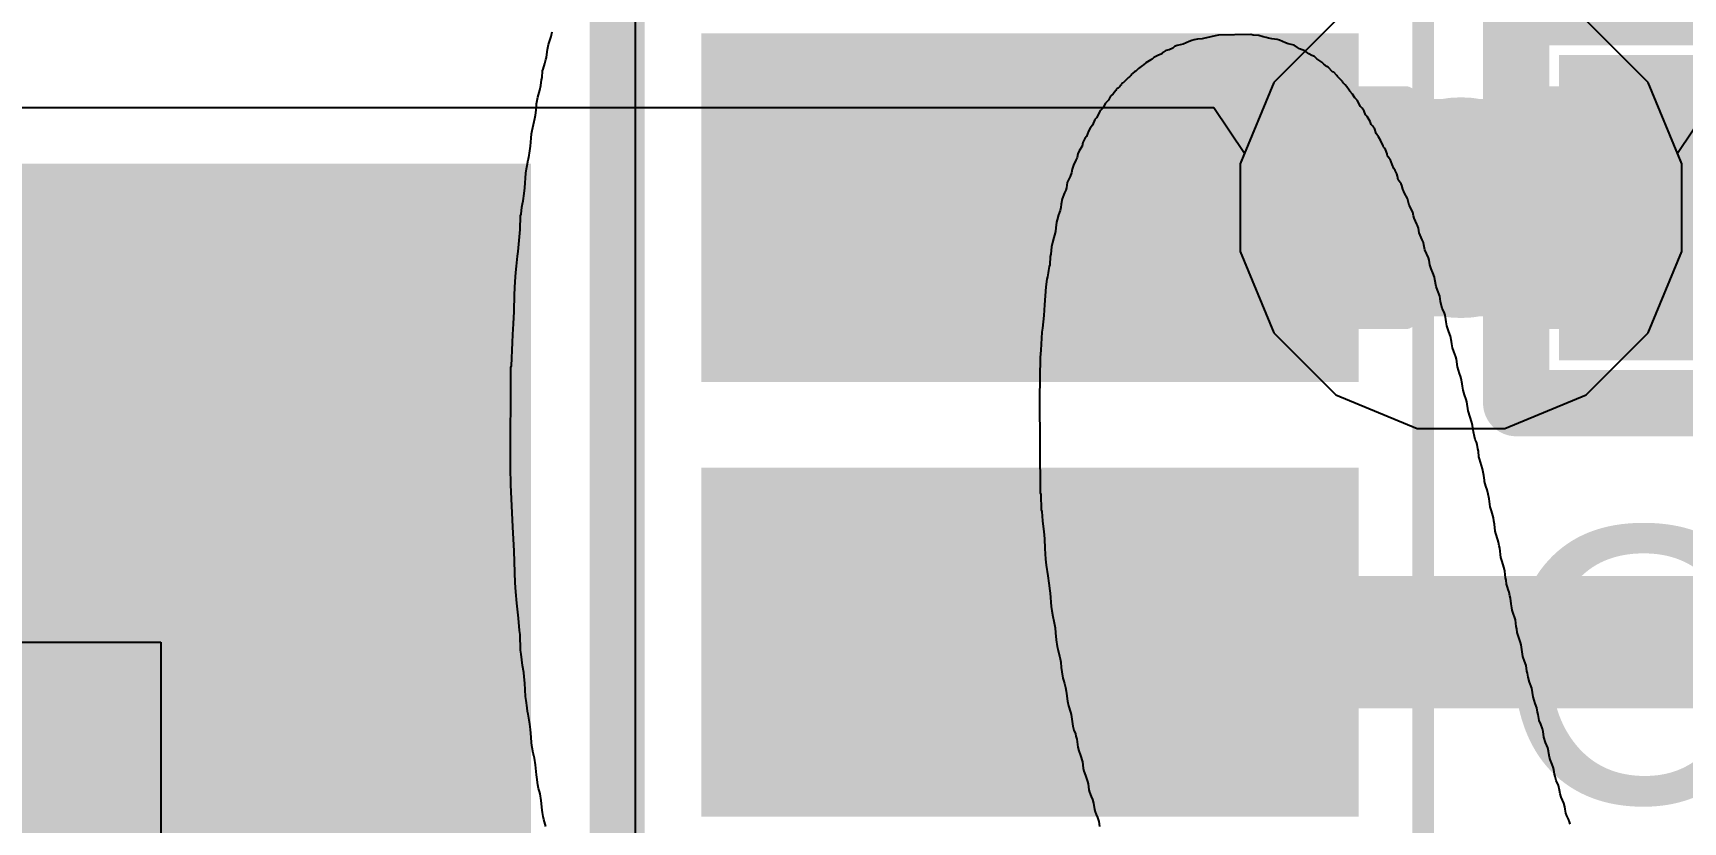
# Model space of a CAD drawing. Header units: inches. Extents: x -13 to 366, y -4 to 120.
# Drawn here: x 15.107 to 18.905, y 15.58 to 17.396 of the extents above; entities that cross this region are included whole.
import ezdxf

# ---------------------------------------------------------------- set-up
doc = ezdxf.new("R2010")
doc.units = ezdxf.units.IN
for name, color, linetype in [('Bottom Layer', 5, 'Continuous'), ('Bottom Overlay', 54, 'Continuous'), ('Drill Drawing', 1, 'Continuous'), ('GND', 16, 'Continuous'), ('Mechanical 15', 56, 'Continuous'), ('Mechanical 16', 56, 'Continuous'), ('Mechanical 4', 56, 'Continuous'), ('POWER', 76, 'Continuous'), ('Top Layer', 1, 'Continuous'), ('Top Overlay', 2, 'Continuous'), ('Top Paste', 8, 'Continuous'), ('Top Solder', 216, 'Continuous'), ('Via Holes', 16, 'Continuous')]:
    doc.layers.add(name, color=color, linetype=linetype)
doc.styles.add('Arial', font='', dxfattribs={"height": 0.2})
doc.styles.get('Arial').set_extended_font_data('Arial')

# ---------------------------------------------------------------- blocks, each defined once
blk = doc.blocks.new('_SOP100P600X160_11N_24')
at = {"layer": 'Top Layer'}
for points in [[(2.09499962, 2.30000048), (3.40499954, 2.30000048), (3.40499954, 1.70000168), (2.09499962, 1.70000168)], [(-1.49999954, 1.99999981), (1.49999954, 1.99999981), (1.49999954, -1.99999981), (-1.49999954, -1.99999981)], [(2.09499962, 1.29999994), (3.40499954, 1.29999994), (3.40499954, 0.7000011399999999), (2.09499962, 0.7000011399999999)]]:
    blk.add_hatch(color=1, dxfattribs=at).paths.add_polyline_path(points)
at = {"layer": 'Top Paste'}
for points in [[(2.09499962, 2.30000048), (3.40499954, 2.30000048), (3.40499954, 1.70000168), (2.09499962, 1.70000168)], [(-1.49999954, 1.99999981), (1.49999954, 1.99999981), (1.49999954, -1.99999981), (-1.49999954, -1.99999981)], [(2.09499962, 1.29999994), (3.40499954, 1.29999994), (3.40499954, 0.7000011399999999), (2.09499962, 0.7000011399999999)]]:
    blk.add_hatch(color=8, dxfattribs=at).paths.add_polyline_path(points)
at = {"layer": 'Top Solder'}
for points in [[(1.99339962, 2.40160048), (3.506599539999999, 2.40160048), (3.506599539999999, 1.59840168), (1.99339962, 1.59840168)], [(-1.60159954, 2.10159981), (1.60159954, 2.10159981), (1.60159954, -2.10159981), (-1.60159954, -2.10159981)], [(1.99339962, 1.40159994), (3.506599539999999, 1.40159994), (3.506599539999999, 0.59840114), (1.99339962, 0.59840114)]]:
    blk.add_hatch(color=216, dxfattribs=at).paths.add_polyline_path(points)
at = {"layer": 'Mechanical 16'}
blk.add_lwpolyline([(3.654999039999999, -2.74999958, 0.0499999, 0.0499999, 0), (3.654999039999999, 2.74999958, 0.0499999, 0.0499999, 0)], format="xyseb", dxfattribs=at)
at = {"layer": 'Mechanical 4'}
blk.add_lwpolyline([(1.79999894, -2.50000008, 0.127, 0.127, 0), (1.79999894, 2.50000008, 0.127, 0.127, 0)], format="xyseb", dxfattribs=at)
blk.add_lwpolyline([(1.79999894, -2.50000008, 0.127, 0.127, 0), (1.79999894, 2.50000008, 0.127, 0.127, 0)], format="xyseb", dxfattribs=at)
at = {"layer": 'Top Paste'}
for p, q in [((-0.75000104, 1.00000054), (0.75000104, 1.00000054)), ((0.75000104, 1.00000054), (0.75000104, -1.00000054))]:
    blk.add_line(p, q, dxfattribs=at)
blk = doc.blocks.new('C_0402_L_52')
at = {"layer": 'Top Layer'}
for points in [[(-0.6499986999999999, 0.2499995), (-0.2499995, 0.2499995), (-0.2499995, -0.2499995), (-0.6499986999999999, -0.2499995)], [(0.24991822, 0.24991822), (0.64991742, 0.24991822), (0.64991742, -0.25008078), (0.24991822, -0.25008078)]]:
    blk.add_hatch(color=1, dxfattribs=at).paths.add_polyline_path(points)
at = {"layer": 'Top Paste'}
for points in [[(-0.6499986999999999, 0.2499995), (-0.2499995, 0.2499995), (-0.2499995, -0.2499995), (-0.6499986999999999, -0.2499995)], [(0.24991822, 0.24991822), (0.64991742, 0.24991822), (0.64991742, -0.25008078), (0.24991822, -0.25008078)]]:
    blk.add_hatch(color=8, dxfattribs=at).paths.add_polyline_path(points)
at = {"layer": 'Top Solder'}
for points in [[(-0.7515987, 0.3515995), (-0.1483995, 0.3515995), (-0.1483995, -0.3515995), (-0.7515987, -0.3515995)], [(0.14831822, 0.35151822), (0.75151742, 0.35151822), (0.75151742, -0.35168078), (0.14831822, -0.35168078)]]:
    blk.add_hatch(color=216, dxfattribs=at).paths.add_polyline_path(points)
at = {"layer": 'Mechanical 15'}
for points in [[(0, -0.1999996, 0.0254, 0.0254, 0), (0, 0.1999996, 0.0254, 0.0254, 0)], [(-0.1999996, 0, 0.0254, 0.0254, 0), (0.1999996, 0, 0.0254, 0.0254, 0)]]:
    blk.add_lwpolyline(points, format="xyseb", dxfattribs=at)
for points in [[(-0.00635, 0.1999996, 0.0127, 0.0127, 1), (0.00635, 0.1999996, 0.0127, 0.0127, 1)], [(0.127, 0, 0.0254, 0.0254, 1), (-0.127, 0, 0.0254, 0.0254, 1)], [(-0.2063496, 0, 0.0127, 0.0127, 1), (-0.1936496, 0, 0.0127, 0.0127, 1)], [(-0.13335, 0, 0.0127, 0.0127, 1), (-0.12065, 0, 0.0127, 0.0127, 1)], [(0.12065, 0, 0.0127, 0.0127, 1), (0.13335, 0, 0.0127, 0.0127, 1)], [(0.1936496, 0, 0.0127, 0.0127, 1), (0.2063496, 0, 0.0127, 0.0127, 1)], [(-0.00635, -0.1999996, 0.0127, 0.0127, 1), (0.00635, -0.1999996, 0.0127, 0.0127, 1)]]:
    blk.add_lwpolyline(points, format="xyseb", close=True, dxfattribs=at)
at = {"layer": 'Top Overlay'}
for points in [[(-0.84991956, 0.44991782, 0.1524, 0.1524, 0), (-0.254, 0.44991782, 0.1524, 0.1524, 0)], [(-0.84991956, -0.44991782, 0.1524, 0.1524, 0), (-0.84991956, 0.44991782, 0.1524, 0.1524, 0)], [(0.254, 0.44991782, 0.1524, 0.1524, 0), (0.84991956, 0.44991782, 0.1524, 0.1524, 0)], [(0.84991956, -0.45008038, 0.1524, 0.1524, 0), (0.84991956, 0.44991782, 0.1524, 0.1524, 0)], [(0, -0.1524, 0.1524, 0.1524, 0), (0, 0.1524, 0.1524, 0.1524, 0)], [(-0.84991956, -0.44991782, 0.1524, 0.1524, 0), (-0.254, -0.44991782, 0.1524, 0.1524, 0)], [(-0.84991956, -0.44991782, 0.1524, 0.1524, 0), (-0.8497569999999999, -0.45008038, 0.1524, 0.1524, 0)], [(0.254, -0.44991782, 0.1524, 0.1524, 0), (0.84991956, -0.44991782, 0.1524, 0.1524, 0)]]:
    blk.add_lwpolyline(points, format="xyseb", dxfattribs=at)
for points in [[(-0.8880195599999998, 0.44991782, 0.0762, 0.0762, 1), (-0.81181956, 0.44991782, 0.0762, 0.0762, 1)], [(-0.8880195599999998, 0.44991782, 0.0762, 0.0762, 1), (-0.81181956, 0.44991782, 0.0762, 0.0762, 1)], [(-0.2921, 0.44991782, 0.0762, 0.0762, 1), (-0.2159, 0.44991782, 0.0762, 0.0762, 1)], [(0.2159, 0.44991782, 0.0762, 0.0762, 1), (0.2921, 0.44991782, 0.0762, 0.0762, 1)], [(0.81181956, 0.44991782, 0.0762, 0.0762, 1), (0.8880195599999998, 0.44991782, 0.0762, 0.0762, 1)], [(0.81181956, 0.44991782, 0.0762, 0.0762, 1), (0.8880195599999998, 0.44991782, 0.0762, 0.0762, 1)], [(-0.0381, 0.1524, 0.0762, 0.0762, 1), (0.0381, 0.1524, 0.0762, 0.0762, 1)], [(-0.0381, -0.1524, 0.0762, 0.0762, 1), (0.0381, -0.1524, 0.0762, 0.0762, 1)], [(-0.8880195599999998, -0.44991782, 0.0762, 0.0762, 1), (-0.81181956, -0.44991782, 0.0762, 0.0762, 1)], [(-0.8880195599999998, -0.44991782, 0.0762, 0.0762, 1), (-0.81181956, -0.44991782, 0.0762, 0.0762, 1)], [(-0.8880195599999998, -0.44991782, 0.0762, 0.0762, 1), (-0.81181956, -0.44991782, 0.0762, 0.0762, 1)], [(-0.8878569999999999, -0.45008038, 0.0762, 0.0762, 1), (-0.8116569999999999, -0.45008038, 0.0762, 0.0762, 1)], [(-0.2921, -0.44991782, 0.0762, 0.0762, 1), (-0.2159, -0.44991782, 0.0762, 0.0762, 1)], [(0.2159, -0.44991782, 0.0762, 0.0762, 1), (0.2921, -0.44991782, 0.0762, 0.0762, 1)], [(0.81181956, -0.44991782, 0.0762, 0.0762, 1), (0.8880195599999998, -0.44991782, 0.0762, 0.0762, 1)], [(0.81181956, -0.45008038, 0.0762, 0.0762, 1), (0.8880195599999998, -0.45008038, 0.0762, 0.0762, 1)]]:
    blk.add_lwpolyline(points, format="xyseb", close=True, dxfattribs=at)

msp = doc.modelspace()

# ---------------------------------------------------------------- hatches: boundary and pattern name
at = {"layer": 'Bottom Layer'}
h = msp.add_hatch(color=5, dxfattribs=at)
edge = h.paths.add_edge_path()
edge.add_arc((18.39406786, 16.99400208), 0.254, 0, 360)
at = {"layer": 'GND'}
h = msp.add_hatch(color=16, dxfattribs=at)
edge = h.paths.add_edge_path()
edge.add_arc((18.39406786, 16.99400208), 0.254, 0, 360)
at = {"layer": 'POWER'}
h = msp.add_hatch(color=76, dxfattribs=at)
edge = h.paths.add_edge_path()
edge.add_arc((18.39406786, 16.99400208), 0.254, 0, 360)
at = {"layer": 'Top Layer'}
msp.add_hatch(color=1, dxfattribs=at).paths.add_polyline_path([(17.40202768, 16.74400258), (19.12098792, 16.74400258), (19.12098792, 17.24400158), (17.40202768, 17.24400158)])
h = msp.add_hatch(color=1, dxfattribs=at)
edge = h.paths.add_edge_path()
edge.add_arc((18.39406786, 16.99400208), 0.254, 0, 360)
at = {"layer": 'Via Holes'}
h = msp.add_hatch(color=7, dxfattribs=at)
edge = h.paths.add_edge_path()
edge.add_arc((18.39406786, 16.99400208), 0.127, 0, 360)

# ---------------------------------------------------------------- linework, layer by layer
at = {"layer": 'Bottom Layer'}
for p, q in [((18.10630872, 17.42466416), (17.96340578, 17.28176122)), ((18.82472994, 17.28176122), (18.681827, 17.42466416)), ((17.96340578, 17.28176122), (17.88606786, 17.09504836)), ((18.90206786, 17.09504836), (18.82472994, 17.28176122)), ((17.88606786, 17.09504836), (17.88606786, 16.8929558)), ((18.90206786, 16.8929558), (18.90206786, 17.09504836)), ((17.88606786, 16.8929558), (17.96340578, 16.70624294)), ((18.82472994, 16.70624294), (18.90206786, 16.8929558)), ((17.96340578, 16.70624294), (18.10630872, 16.56334)), ((18.681827, 16.56334), (18.82472994, 16.70624294)), ((18.10630872, 16.56334), (18.29302158, 16.48600208)), ((18.49511414, 16.48600208), (18.681827, 16.56334)), ((18.29302158, 16.48600208), (18.49511414, 16.48600208))]:
    msp.add_line(p, q, dxfattribs=at)
at = {"layer": 'Bottom Overlay'}
for p, q in [((16.29975404, 17.38804752), (16.30234992, 17.39843358)), ((16.29066592, 17.35299298), (16.29196386, 17.35818728)), ((16.29196386, 17.35818728), (16.29391204, 17.36922358)), ((16.29391204, 17.36922358), (16.29975404, 17.38804752)), ((17.7149252, 17.35558886), (17.70778272, 17.3510448)), ((17.72206514, 17.35753704), (17.7149252, 17.35558886)), ((17.73115326, 17.3614334), (17.72206514, 17.35753704)), ((17.73439938, 17.36467952), (17.73115326, 17.3614334)), ((17.74089162, 17.3672754), (17.73439938, 17.36467952)), ((17.7545238, 17.37052152), (17.74089162, 17.3672754)), ((17.76815598, 17.37636352), (17.7545238, 17.37052152)), ((17.77464822, 17.3789594), (17.76815598, 17.37636352)), ((17.77983998, 17.38025734), (17.77464822, 17.3789594)), ((17.78763016, 17.38155528), (17.77983998, 17.38025734)), ((17.79801622, 17.38285576), (17.78763016, 17.38155528)), ((17.80450846, 17.3841537), (17.79801622, 17.38285576)), ((17.81489452, 17.38674958), (17.80450846, 17.3841537)), ((17.82138676, 17.38804752), (17.81489452, 17.38674958)), ((17.83242306, 17.3899957), (17.82138676, 17.38804752)), ((17.83631688, 17.39129364), (17.83242306, 17.3899957)), ((17.91032232, 17.39259158), (17.83631688, 17.39129364)), ((17.91551408, 17.39129364), (17.91032232, 17.39259158)), ((17.92849856, 17.3899957), (17.91551408, 17.39129364)), ((17.93888462, 17.38739982), (17.92849856, 17.3899957)), ((17.94602456, 17.38545164), (17.93888462, 17.38739982)), ((17.95121886, 17.3841537), (17.94602456, 17.38545164)), ((17.95900904, 17.38285576), (17.95121886, 17.3841537)), ((17.97134328, 17.38090758), (17.95900904, 17.38285576)), ((17.97653758, 17.37960964), (17.97134328, 17.38090758)), ((17.99016976, 17.37376764), (17.97653758, 17.37960964)), ((17.99665946, 17.37116922), (17.99016976, 17.37376764)), ((18.01029164, 17.3679231), (17.99665946, 17.37116922)), ((18.01808182, 17.36273134), (18.01029164, 17.3679231)), ((18.02262588, 17.35948522), (18.01808182, 17.36273134)), ((18.03496012, 17.35494116), (18.02262588, 17.35948522)), ((16.2815778, 17.31274668), (16.28547162, 17.32572862)), ((16.28547162, 17.32572862), (16.28807004, 17.33481674)), ((16.28807004, 17.33481674), (16.28936798, 17.34001104)), ((16.28936798, 17.34001104), (16.29066592, 17.35299298)), ((17.66104418, 17.32118456), (17.65195606, 17.31469232)), ((17.66364006, 17.3224825), (17.66104418, 17.32118456)), ((17.66883436, 17.3276768), (17.66364006, 17.3224825)), ((17.68051836, 17.3341665), (17.66883436, 17.3276768)), ((17.68311678, 17.33546698), (17.68051836, 17.3341665)), ((17.6870106, 17.3393608), (17.68311678, 17.33546698)), ((17.69609872, 17.3445551), (17.6870106, 17.3393608)), ((17.70518684, 17.34844892), (17.69609872, 17.3445551)), ((17.70778272, 17.3510448), (17.70518684, 17.34844892)), ((18.04404824, 17.34844892), (18.03496012, 17.35494116)), ((18.05054048, 17.3445551), (18.04404824, 17.34844892)), ((18.05703272, 17.34195668), (18.05054048, 17.3445551)), ((18.06222448, 17.33676492), (18.05703272, 17.34195668)), ((18.0713126, 17.33027268), (18.06222448, 17.33676492)), ((18.07391102, 17.32897474), (18.0713126, 17.33027268)), ((18.07845508, 17.32443068), (18.07391102, 17.32897474)), ((18.08559502, 17.31858868), (18.07845508, 17.32443068)), ((18.0881909, 17.31729074), (18.08559502, 17.31858868)), ((18.0985795, 17.30690214), (18.0881909, 17.31729074)), ((16.2763835, 17.27509372), (16.27768144, 17.2880782)), ((16.27768144, 17.2880782), (16.27898192, 17.29326996)), ((16.27898192, 17.29326996), (16.28027986, 17.30885032)), ((16.28027986, 17.30885032), (16.2815778, 17.31274668)), ((17.6136554, 17.28028802), (17.61235746, 17.2776896)), ((17.61560358, 17.28093572), (17.6136554, 17.28028802)), ((17.62858552, 17.2939202), (17.61560358, 17.28093572)), ((17.63118394, 17.29521814), (17.62858552, 17.2939202)), ((17.63442752, 17.29846426), (17.63118394, 17.29521814)), ((17.635728, 17.30106014), (17.63442752, 17.29846426)), ((17.64286794, 17.30690214), (17.635728, 17.30106014)), ((17.64546382, 17.30820008), (17.64286794, 17.30690214)), ((17.65195606, 17.31469232), (17.64546382, 17.30820008)), ((18.10117538, 17.3056042), (18.0985795, 17.30690214)), ((18.10831532, 17.29846426), (18.10117538, 17.3056042)), ((18.10961326, 17.29586838), (18.10831532, 17.29846426)), ((18.1212998, 17.28418184), (18.10961326, 17.29586838)), ((18.12259774, 17.28158596), (18.1212998, 17.28418184)), ((18.12779204, 17.27639166), (18.12259774, 17.28158596)), ((16.26664768, 17.23289924), (16.26924356, 17.2484796)), ((16.26924356, 17.2484796), (16.2705415, 17.25367136)), ((16.2705415, 17.25367136), (16.27378762, 17.26470766)), ((16.27378762, 17.26470766), (16.2763835, 17.27509372)), ((17.58249468, 17.24133712), (17.57600498, 17.23484742)), ((17.58768898, 17.25042524), (17.58249468, 17.24133712)), ((17.59353098, 17.25626724), (17.58768898, 17.25042524)), ((17.59937298, 17.26340972), (17.59353098, 17.25626724)), ((17.60067346, 17.2660056), (17.59937298, 17.26340972)), ((17.6026191, 17.26795378), (17.60067346, 17.2660056)), ((17.60521752, 17.26925172), (17.6026191, 17.26795378)), ((17.6084611, 17.27249784), (17.60521752, 17.26925172)), ((17.60976158, 17.27509372), (17.6084611, 17.27249784)), ((17.61235746, 17.2776896), (17.60976158, 17.27509372)), ((18.13103562, 17.2718476), (18.12779204, 17.27639166)), ((18.13688016, 17.26470766), (18.13103562, 17.2718476)), ((18.1381781, 17.26211178), (18.13688016, 17.26470766)), ((18.1446678, 17.25561954), (18.1381781, 17.26211178)), ((18.1498621, 17.24653142), (18.1446678, 17.25561954)), ((18.1550564, 17.24133712), (18.1498621, 17.24653142)), ((18.16284658, 17.22705724), (18.1550564, 17.24133712)), ((16.26275132, 17.19914264), (16.26404926, 17.20693282)), ((16.26404926, 17.20693282), (16.26534974, 17.21861682)), ((16.26534974, 17.21861682), (16.26664768, 17.23289924)), ((17.5630205, 17.2153707), (17.55523032, 17.20109082)), ((17.56431844, 17.21796912), (17.5630205, 17.2153707)), ((17.56951274, 17.22316088), (17.56431844, 17.21796912)), ((17.57600498, 17.23484742), (17.56951274, 17.22316088)), ((18.1667404, 17.22316088), (18.16284658, 17.22705724)), ((18.17128446, 17.21602094), (18.1667404, 17.22316088)), ((18.17453058, 17.20758052), (18.17128446, 17.21602094)), ((18.1784244, 17.2036867), (18.17453058, 17.20758052)), ((18.18491664, 17.1920027), (18.1784244, 17.2036867)), ((16.25496114, 17.1640881), (16.25625908, 17.17187828)), ((16.25625908, 17.17187828), (16.25755956, 17.17836798)), ((16.25755956, 17.17836798), (16.26275132, 17.19914264)), ((17.53705408, 17.1699301), (17.53251002, 17.15759586)), ((17.5403002, 17.17707004), (17.53705408, 17.1699301)), ((17.5461422, 17.18421252), (17.5403002, 17.17707004)), ((17.5513365, 17.19719446), (17.5461422, 17.18421252)), ((17.55523032, 17.20109082), (17.5513365, 17.19719446)), ((18.18751252, 17.18551046), (18.18491664, 17.1920027)), ((18.19140888, 17.1816141), (18.18751252, 17.18551046)), ((18.19270682, 17.17901822), (18.19140888, 17.1816141)), ((18.194655, 17.17707004), (18.19270682, 17.17901822)), ((18.19919906, 17.1647358), (18.194655, 17.17707004)), ((16.25106732, 17.1251372), (16.25236526, 17.1355258)), ((16.25236526, 17.1355258), (16.2536632, 17.15370204)), ((16.2536632, 17.15370204), (16.25496114, 17.1640881)), ((17.52212396, 17.1355258), (17.51563172, 17.1251372)), ((17.52407214, 17.14396368), (17.52212396, 17.1355258)), ((17.52796596, 17.1530518), (17.52407214, 17.14396368)), ((17.53251002, 17.15759586), (17.52796596, 17.1530518)), ((18.20439082, 17.15694562), (18.19919906, 17.1647358)), ((18.20958512, 17.1478575), (18.20439082, 17.15694562)), ((18.21477942, 17.1361735), (18.20958512, 17.1478575)), ((18.21607736, 17.13357762), (18.21477942, 17.1361735)), ((18.21932348, 17.1303315), (18.21607736, 17.13357762)), ((18.22256706, 17.12189108), (18.21932348, 17.1303315)), ((16.24327714, 17.08359296), (16.24457508, 17.0913806)), ((16.24457508, 17.0913806), (16.24717096, 17.10436508)), ((16.24717096, 17.10436508), (16.24847144, 17.10955938)), ((16.24847144, 17.10955938), (16.25106732, 17.1251372)), ((17.50199954, 17.09203084), (17.49940366, 17.08294272)), ((17.50784154, 17.10306714), (17.50199954, 17.09203084)), ((17.51043996, 17.10955938), (17.50784154, 17.10306714)), ((17.5123856, 17.11799726), (17.51043996, 17.10955938)), ((17.51563172, 17.1251372), (17.5123856, 17.11799726)), ((18.22386754, 17.11799726), (18.22256706, 17.12189108)), ((18.22516548, 17.11280296), (18.22386754, 17.11799726)), ((18.22776136, 17.11020708), (18.22516548, 17.11280296)), ((18.2290593, 17.1076112), (18.22776136, 17.11020708)), ((18.23100748, 17.10566302), (18.2290593, 17.1076112)), ((18.23555154, 17.09332878), (18.23100748, 17.10566302)), ((18.23944536, 17.08424066), (18.23555154, 17.09332878)), ((16.23938078, 17.03944776), (16.2419792, 17.07320436)), ((16.2419792, 17.07320436), (16.24327714, 17.08359296)), ((17.48771712, 17.051782), (17.48577148, 17.03944776)), ((17.49420936, 17.06606442), (17.48771712, 17.051782)), ((17.49745548, 17.0745023), (17.49420936, 17.06606442)), ((17.49940366, 17.08294272), (17.49745548, 17.0745023)), ((18.24074584, 17.08164478), (18.23944536, 17.08424066)), ((18.24269148, 17.0796966), (18.24074584, 17.08164478)), ((18.24658784, 17.07190642), (18.24269148, 17.0796966)), ((18.24788578, 17.06671466), (18.24658784, 17.07190642)), ((18.24983396, 17.05827424), (18.24788578, 17.06671466)), ((18.25632366, 17.04918612), (18.24983396, 17.05827424)), ((16.23548696, 17.00958752), (16.23808284, 17.02646582)), ((16.23808284, 17.02646582), (16.23938078, 17.03944776)), ((17.47603312, 17.01413158), (17.47408494, 17.00179734)), ((17.48187512, 17.02776376), (17.47603312, 17.01413158)), ((17.48447354, 17.034256), (17.48187512, 17.02776376)), ((17.48577148, 17.03944776), (17.48447354, 17.034256)), ((18.25827184, 17.04464206), (18.25632366, 17.04918612)), ((18.26022002, 17.03620418), (18.25827184, 17.04464206)), ((18.26411384, 17.02711352), (18.26022002, 17.03620418)), ((18.27060608, 17.01542952), (18.26411384, 17.02711352)), ((18.2744999, 16.99984916), (18.27060608, 17.01542952)), ((16.22964496, 16.97518068), (16.2309429, 16.97907704)), ((16.2309429, 16.97907704), (16.23289108, 16.9953051)), ((16.23289108, 16.9953051), (16.23418902, 17.00309528)), ((16.23418902, 17.00309528), (16.23548696, 17.00958752)), ((17.46759524, 16.97712886), (17.46434912, 16.96609256)), ((17.47148906, 16.98751492), (17.46759524, 16.97712886)), ((17.472787, 16.99400716), (17.47148906, 16.98751492)), ((17.47408494, 17.00179734), (17.472787, 16.99400716)), ((18.28294032, 16.9836211), (18.2744999, 16.99984916)), ((18.2848885, 16.97518068), (18.28294032, 16.9836211)), ((16.2257486, 16.9102659), (16.22834702, 16.9440225)), ((16.22834702, 16.9440225), (16.22964496, 16.97518068)), ((17.46045276, 16.9388282), (17.45850712, 16.93039032)), ((17.4617507, 16.94791632), (17.46045276, 16.9388282)), ((17.46305118, 16.9609008), (17.4617507, 16.94791632)), ((17.46434912, 16.96609256), (17.46305118, 16.9609008)), ((18.28618644, 16.96998892), (18.2848885, 16.97518068)), ((18.29267868, 16.9557065), (18.28618644, 16.96998892)), ((18.29397662, 16.95311062), (18.29267868, 16.9557065)), ((18.2965725, 16.94661838), (18.29397662, 16.95311062)), ((18.29787044, 16.93623232), (18.2965725, 16.94661838)), ((16.22380296, 16.89273736), (16.2257486, 16.9102659)), ((17.45136464, 16.90377366), (17.4500667, 16.88689536)), ((17.45396306, 16.91415972), (17.45136464, 16.90377366)), ((17.45720664, 16.92519602), (17.45396306, 16.91415972)), ((17.45850712, 16.93039032), (17.45720664, 16.92519602)), ((18.30501292, 16.92000426), (18.29787044, 16.93623232)), ((18.3076088, 16.91351202), (18.30501292, 16.92000426)), ((18.30890674, 16.90831772), (18.3076088, 16.91351202)), ((18.31085492, 16.89728142), (18.30890674, 16.90831772)), ((16.2199066, 16.8589833), (16.22250502, 16.8823513)), ((16.22250502, 16.8823513), (16.22380296, 16.89273736)), ((17.44747082, 16.86222688), (17.44617288, 16.85833306)), ((17.44876876, 16.8817036), (17.44747082, 16.86222688)), ((17.4500667, 16.88689536), (17.44876876, 16.8817036)), ((18.3192928, 16.87845748), (18.31085492, 16.89728142)), ((18.32059074, 16.87326318), (18.3192928, 16.87845748)), ((18.32253892, 16.86222688), (18.32059074, 16.87326318)), ((18.3251348, 16.85313876), (18.32253892, 16.86222688)), ((16.21601278, 16.79406598), (16.21731072, 16.82392622)), ((16.21731072, 16.82392622), (16.21860866, 16.84470088)), ((16.21860866, 16.84470088), (16.2199066, 16.8589833)), ((17.44097858, 16.82977076), (17.4383827, 16.81159452)), ((17.44227652, 16.83496252), (17.44097858, 16.82977076)), ((17.44357446, 16.84405064), (17.44227652, 16.83496252)), ((17.4448724, 16.84924494), (17.44357446, 16.84405064)), ((17.44617288, 16.85833306), (17.4448724, 16.84924494)), ((18.32903116, 16.84405064), (18.3251348, 16.85313876)), ((18.33292498, 16.83366458), (18.32903116, 16.84405064)), ((18.33422292, 16.82847028), (18.33292498, 16.83366458)), ((18.33682134, 16.81289246), (18.33422292, 16.82847028)), ((16.21471484, 16.75511508), (16.21601278, 16.79406598)), ((17.4383827, 16.81159452), (17.43578428, 16.77004774)), ((18.34006746, 16.80445204), (18.33682134, 16.81289246)), ((18.34525922, 16.79017216), (18.34006746, 16.80445204)), ((18.3472074, 16.77783792), (18.34525922, 16.79017216)), ((16.21341436, 16.72655278), (16.21471484, 16.75511508)), ((17.43578428, 16.77004774), (17.43383864, 16.74602696)), ((18.35110122, 16.76225756), (18.3472074, 16.77783792)), ((18.35499758, 16.75316944), (18.35110122, 16.76225756)), ((18.35759346, 16.7466772), (18.35499758, 16.75316944)), ((16.21211642, 16.7018843), (16.21341436, 16.72655278)), ((17.43059252, 16.71681696), (17.42929458, 16.70772884)), ((17.43383864, 16.74602696), (17.43059252, 16.71681696)), ((18.3588914, 16.73629114), (18.35759346, 16.7466772)), ((18.36018934, 16.73109684), (18.3588914, 16.73629114)), ((18.36148982, 16.72200872), (18.36018934, 16.73109684)), ((18.36343546, 16.71486878), (18.36148982, 16.72200872)), ((18.36603388, 16.70837654), (18.36343546, 16.71486878)), ((16.2088703, 16.62982704), (16.21081848, 16.68370806)), ((16.21081848, 16.68370806), (16.21211642, 16.7018843)), ((17.42929458, 16.70772884), (17.42669616, 16.66618206)), ((18.3699277, 16.69799048), (18.36603388, 16.70837654)), ((18.37187588, 16.68565624), (18.3699277, 16.69799048)), ((18.37317382, 16.68046194), (18.37187588, 16.68565624)), ((18.37447176, 16.67137382), (18.37317382, 16.68046194)), ((17.42539822, 16.64930376), (17.42410028, 16.5545262)), ((17.42669616, 16.66618206), (17.42539822, 16.64930376)), ((18.37771788, 16.66293594), (18.37447176, 16.67137382)), ((18.38226194, 16.6506017), (18.37771788, 16.66293594)), ((18.38355988, 16.6454074), (18.38226194, 16.6506017)), ((18.38615576, 16.62723116), (18.38355988, 16.6454074)), ((16.20627442, 16.39612926), (16.20757236, 16.62593322)), ((16.20757236, 16.62593322), (16.2088703, 16.62982704)), ((18.39069982, 16.61230104), (18.38615576, 16.62723116)), ((18.39329824, 16.6058088), (18.39069982, 16.61230104)), ((18.39459618, 16.60061704), (18.39329824, 16.6058088)), ((18.39654436, 16.5882828), (18.39459618, 16.60061704)), ((18.3978423, 16.5830885), (18.39654436, 16.5882828)), ((18.39914024, 16.57400038), (18.3978423, 16.5830885)), ((18.40238636, 16.56296408), (18.39914024, 16.57400038)), ((18.40628018, 16.55257802), (18.40238636, 16.56296408)), ((17.42410028, 16.5545262), (17.42539822, 16.33770672)), ((18.40757812, 16.54738372), (18.40628018, 16.55257802)), ((18.41082424, 16.52596136), (18.40757812, 16.54738372)), ((18.41926466, 16.49934724), (18.41082424, 16.52596136)), ((18.4205626, 16.492855), (18.41926466, 16.49934724)), ((18.42251078, 16.47792488), (18.4205626, 16.492855)), ((18.42510666, 16.46753882), (18.42251078, 16.47792488)), ((18.42705484, 16.46039634), (18.42510666, 16.46753882)), ((18.42965072, 16.45390664), (18.42705484, 16.46039634)), ((18.43094866, 16.44871234), (18.42965072, 16.45390664)), ((18.43289684, 16.43897398), (18.43094866, 16.44871234)), ((18.43419478, 16.43378222), (18.43289684, 16.43897398)), ((18.43549272, 16.42079774), (18.43419478, 16.43378222)), ((18.43679066, 16.41560598), (18.43549272, 16.42079774)), ((18.44393314, 16.39288568), (18.43679066, 16.41560598)), ((16.20757236, 16.35588296), (16.20627442, 16.39612926)), ((18.44652902, 16.37730532), (18.44393314, 16.39288568)), ((18.44782696, 16.36691926), (18.44652902, 16.37730532)), ((16.2088703, 16.3234243), (16.20757236, 16.35588296)), ((17.42539822, 16.33770672), (17.42669616, 16.33381036)), ((17.42669616, 16.33381036), (17.42799664, 16.29875582)), ((18.4484772, 16.36626902), (18.44782696, 16.36691926)), ((18.4484772, 16.36367314), (18.4484772, 16.36626902)), ((18.45107308, 16.35328454), (18.4484772, 16.36367314)), ((18.4543192, 16.34484666), (18.45107308, 16.35328454)), ((18.45691508, 16.3344606), (18.4543192, 16.34484666)), ((18.45886326, 16.3234243), (18.45691508, 16.3344606)), ((16.21211642, 16.25915722), (16.2088703, 16.3234243)), ((17.42799664, 16.29875582), (17.42929458, 16.294862)), ((17.42929458, 16.294862), (17.43124022, 16.27343964)), ((18.46145914, 16.30524806), (18.45886326, 16.3234243)), ((18.46405502, 16.29615994), (18.46145914, 16.30524806)), ((18.46730114, 16.28512364), (18.46405502, 16.29615994)), ((16.21471484, 16.20333056), (16.21211642, 16.25915722)), ((17.43124022, 16.27343964), (17.4325407, 16.26045516)), ((17.4325407, 16.26045516), (17.43383864, 16.24877116)), ((18.46859908, 16.27993188), (18.46730114, 16.28512364)), ((18.46989956, 16.27343964), (18.46859908, 16.27993188)), ((18.4711975, 16.26564946), (18.46989956, 16.27343964)), ((18.47314314, 16.24941886), (18.4711975, 16.26564946)), ((17.43383864, 16.24877116), (17.43513658, 16.23189286)), ((17.43513658, 16.23189286), (17.43643452, 16.20982026)), ((18.47444362, 16.2442271), (18.47314314, 16.24941886)), ((18.47898768, 16.22929698), (18.47444362, 16.2442271)), ((18.48028562, 16.22410268), (18.47898768, 16.22929698)), ((18.4822338, 16.2156648), (18.48028562, 16.22410268)), ((16.21731072, 16.13062306), (16.21471484, 16.20333056)), ((17.43643452, 16.20982026), (17.43773246, 16.18515432)), ((17.43773246, 16.18515432), (17.4390304, 16.1708719)), ((18.48353174, 16.2104705), (18.4822338, 16.2156648)), ((18.48612762, 16.1883979), (18.48353174, 16.2104705)), ((18.4887235, 16.17930978), (18.48612762, 16.1883979)), ((18.49261986, 16.16632784), (18.4887235, 16.17930978)), ((17.4390304, 16.1708719), (17.44292676, 16.14620342)), ((17.44292676, 16.14620342), (17.44552264, 16.12932512)), ((18.4939178, 16.16113354), (18.49261986, 16.16632784)), ((18.49521574, 16.15723972), (18.4939178, 16.16113354)), ((18.49651368, 16.14165936), (18.49521574, 16.15723972)), ((18.49781162, 16.13646506), (18.49651368, 16.14165936)), ((16.21860866, 16.10985094), (16.21731072, 16.13062306)), ((16.22120454, 16.08388452), (16.21860866, 16.10985094)), ((17.44552264, 16.12932512), (17.44747082, 16.11179912)), ((17.44747082, 16.11179912), (17.44876876, 16.10660482)), ((17.44876876, 16.10660482), (17.45071694, 16.07609434)), ((18.49910956, 16.12737694), (18.49781162, 16.13646506)), ((18.50105774, 16.120237), (18.49910956, 16.12737694)), ((18.50235568, 16.1150427), (18.50105774, 16.120237)), ((18.5049541, 16.108553), (18.50235568, 16.1150427)), ((18.50689974, 16.10011258), (18.5049541, 16.108553)), ((16.2251009, 16.04882998), (16.22120454, 16.08388452)), ((17.45071694, 16.07609434), (17.45201488, 16.06570828)), ((17.45201488, 16.06570828), (17.45461076, 16.0527238)), ((18.50820022, 16.09492082), (18.50689974, 16.10011258)), ((18.50949816, 16.08193634), (18.50820022, 16.09492082)), ((18.5107961, 16.07284822), (18.50949816, 16.08193634)), ((18.51209404, 16.06765392), (18.5107961, 16.07284822)), ((18.51468992, 16.0585658), (18.51209404, 16.06765392)), ((16.22704908, 16.02091538), (16.2251009, 16.04882998)), ((17.45461076, 16.0527238), (17.45720664, 16.04233774)), ((17.45720664, 16.04233774), (17.45980506, 16.02675738)), ((17.45980506, 16.02675738), (17.461103, 16.01507338)), ((18.51728834, 16.0520761), (18.51468992, 16.0585658)), ((18.51923398, 16.04493362), (18.51728834, 16.0520761)), ((18.52118216, 16.0300035), (18.51923398, 16.04493362)), ((18.5224801, 16.0248092), (18.52118216, 16.0300035)), ((16.22834702, 16.01182726), (16.22704908, 16.02091538)), ((16.22964496, 15.97547478), (16.22834702, 16.01182726)), ((17.461103, 16.01507338), (17.46240094, 15.99949302)), ((17.46240094, 15.99949302), (17.46499682, 15.98391266)), ((18.52377804, 16.01572108), (18.5224801, 16.0248092)), ((18.53092052, 15.99300078), (18.52377804, 16.01572108)), ((18.53221846, 15.98780902), (18.53092052, 15.99300078)), ((16.2309429, 15.96638666), (16.22964496, 15.97547478)), ((16.23418902, 15.93977), (16.2309429, 15.96638666)), ((17.46499682, 15.98391266), (17.46629476, 15.97742296)), ((17.46629476, 15.97742296), (17.47019112, 15.9618426)), ((17.47019112, 15.9618426), (17.47148906, 15.95535036)), ((17.47148906, 15.95535036), (17.472787, 15.94756018)), ((18.53546458, 15.96638666), (18.53221846, 15.98780902)), ((18.53676252, 15.96119236), (18.53546458, 15.96638666)), ((18.54000864, 15.95015606), (18.53676252, 15.96119236)), ((18.54390246, 15.93977), (18.54000864, 15.95015606)), ((16.2367849, 15.92418964), (16.23418902, 15.93977)), ((16.23808284, 15.91380358), (16.2367849, 15.92418964)), ((16.23938078, 15.89952116), (16.23808284, 15.91380358)), ((17.472787, 15.94756018), (17.47408494, 15.93587618)), ((17.47408494, 15.93587618), (17.47538542, 15.92548758)), ((17.47538542, 15.92548758), (17.4779813, 15.9112077)), ((18.54585064, 15.92743576), (18.54390246, 15.93977)), ((18.54714858, 15.922244), (18.54585064, 15.92743576)), ((18.54844652, 15.91315588), (18.54714858, 15.922244)), ((18.55169264, 15.90211958), (18.54844652, 15.91315588)), ((16.24132896, 15.86901068), (16.23938078, 15.89952116)), ((17.4779813, 15.9112077), (17.47927924, 15.9060134)), ((17.47927924, 15.9060134), (17.48122742, 15.89887346)), ((17.48122742, 15.89887346), (17.4838233, 15.88978534)), ((17.4838233, 15.88978534), (17.48512124, 15.88069722)), ((17.48512124, 15.88069722), (17.48641918, 15.87550292)), ((17.48641918, 15.87550292), (17.48836736, 15.85797692)), ((18.55688694, 15.88783716), (18.55169264, 15.90211958)), ((18.56013306, 15.86771274), (18.55688694, 15.88783716)), ((16.2426269, 15.85992256), (16.24132896, 15.86901068)), ((16.24457508, 15.84239656), (16.2426269, 15.85992256)), ((16.24587302, 15.83460638), (16.24457508, 15.84239656)), ((17.48836736, 15.85797692), (17.49096324, 15.84758832)), ((17.49096324, 15.84758832), (17.4955073, 15.8326582)), ((18.56467712, 15.85278262), (18.56013306, 15.86771274)), ((18.56857094, 15.84239656), (18.56467712, 15.85278262)), ((18.57051912, 15.8326582), (18.56857094, 15.84239656)), ((16.24717096, 15.82811414), (16.24587302, 15.83460638)), ((16.25106732, 15.80474614), (16.24717096, 15.82811414)), ((16.25236526, 15.7930596), (16.25106732, 15.80474614)), ((17.4955073, 15.8326582), (17.49680778, 15.82746644)), ((17.49680778, 15.82746644), (17.5007016, 15.80019954)), ((17.5007016, 15.80019954), (17.50329748, 15.79111142)), ((18.57181706, 15.82746644), (18.57051912, 15.8326582)), ((18.573115, 15.81837832), (18.57181706, 15.82746644)), ((18.57441294, 15.81318402), (18.573115, 15.81837832)), ((18.57765906, 15.80474614), (18.57441294, 15.81318402)), ((18.58155542, 15.79435754), (18.57765906, 15.80474614)), ((16.2536632, 15.77488336), (16.25236526, 15.7930596)), ((16.25496114, 15.76190142), (16.2536632, 15.77488336)), ((16.25625908, 15.75151282), (16.25496114, 15.76190142)), ((17.50329748, 15.79111142), (17.5065436, 15.78267354)), ((17.5065436, 15.78267354), (17.50784154, 15.77747924)), ((17.50784154, 15.77747924), (17.50978972, 15.7703393)), ((17.50978972, 15.7703393), (17.5123856, 15.75216306)), ((18.58285336, 15.78786784), (18.58155542, 15.79435754)), ((18.584799, 15.7755336), (18.58285336, 15.78786784)), ((18.58869536, 15.76254912), (18.584799, 15.7755336)), ((18.59388712, 15.75086512), (18.58869536, 15.76254912)), ((16.2588575, 15.73853088), (16.25625908, 15.75151282)), ((16.26015544, 15.73333658), (16.2588575, 15.73853088)), ((16.26145338, 15.72684688), (16.26015544, 15.73333658)), ((16.26404926, 15.71126652), (16.26145338, 15.72684688)), ((17.5123856, 15.75216306), (17.51433378, 15.74372264)), ((17.51433378, 15.74372264), (17.5182276, 15.73333658)), ((17.5182276, 15.73333658), (17.5227742, 15.71840646)), ((18.5951876, 15.74307494), (18.59388712, 15.75086512)), ((18.59648554, 15.73788064), (18.5951876, 15.74307494)), ((18.59778348, 15.72879252), (18.59648554, 15.73788064)), ((18.59908142, 15.72360076), (18.59778348, 15.72879252)), ((18.60362548, 15.71256446), (18.59908142, 15.72360076)), ((16.26599744, 15.68854622), (16.26404926, 15.71126652)), ((16.26729538, 15.68335192), (16.26599744, 15.68854622)), ((17.5227742, 15.71840646), (17.52471984, 15.70347634)), ((17.52471984, 15.70347634), (17.52601778, 15.6969841)), ((17.52601778, 15.6969841), (17.52991414, 15.68659804)), ((17.52991414, 15.68659804), (17.53251002, 15.6801058)), ((18.60622136, 15.70607222), (18.60362548, 15.71256446)), ((18.60752184, 15.70088046), (18.60622136, 15.70607222)), ((18.60946748, 15.68984416), (18.60752184, 15.70088046)), ((18.61076542, 15.68464986), (18.60946748, 15.68984416)), ((18.61336384, 15.67556174), (18.61076542, 15.68464986)), ((16.26924356, 15.66582338), (16.26729538, 15.68335192)), ((16.27119174, 15.6573855), (16.26924356, 15.66582338)), ((16.27313738, 15.65024556), (16.27119174, 15.6573855)), ((16.27443786, 15.64505126), (16.27313738, 15.65024556)), ((17.53251002, 15.6801058), (17.5344582, 15.67296586)), ((17.5344582, 15.67296586), (17.53575614, 15.66777156)), ((17.53575614, 15.66777156), (17.53770432, 15.65413938)), ((17.53770432, 15.65413938), (17.53900226, 15.64894508)), ((17.53900226, 15.64894508), (17.54289608, 15.63855902)), ((18.6185556, 15.66387774), (18.61336384, 15.67556174)), ((18.62115402, 15.65349168), (18.6185556, 15.66387774)), ((18.62245196, 15.64440102), (18.62115402, 15.65349168)), ((16.27703374, 15.6294709), (16.27443786, 15.64505126)), ((16.27898192, 15.6067506), (16.27703374, 15.6294709)), ((17.54289608, 15.63855902), (17.5461422, 15.63141908)), ((17.5461422, 15.63141908), (17.54809038, 15.62297866)), ((17.54809038, 15.62297866), (17.55068626, 15.60869878)), ((17.55068626, 15.60869878), (17.5519842, 15.60350448)), ((18.6243976, 15.63726108), (18.62245196, 15.64440102)), ((18.63088984, 15.62297866), (18.6243976, 15.63726108)), ((18.63283802, 15.61454078), (18.63088984, 15.62297866)), ((18.63413596, 15.60934648), (18.63283802, 15.61454078)), ((18.6354339, 15.60025836), (18.63413596, 15.60934648)), ((16.28027986, 15.60155884), (16.27898192, 15.6067506)), ((16.2815778, 15.59246818), (16.28027986, 15.60155884)), ((16.28352598, 15.58532824), (16.2815778, 15.59246818)), ((16.2874198, 15.56974788), (16.28352598, 15.58532824)), ((17.5519842, 15.60350448), (17.55458262, 15.59701224)), ((17.55458262, 15.59701224), (17.55782874, 15.5898723)), ((17.55782874, 15.5898723), (17.56042462, 15.58078418)), ((17.56042462, 15.58078418), (17.5623728, 15.56974788)), ((18.63803232, 15.59376866), (18.6354339, 15.60025836)), ((18.6412759, 15.58662618), (18.63803232, 15.59376866)), ((18.64387432, 15.58013648), (18.6412759, 15.58662618)), ((18.64517226, 15.57494218), (18.64387432, 15.58013648))]:
    msp.add_line(p, q, dxfattribs=at)
at = {"layer": 'Drill Drawing'}
for points in [[(18.14006786, 17.12100208, 0.0508, 0.0508, 0), (18.14006786, 17.24800208, 0.0508, 0.0508, 0)], [(18.14006786, 17.24800208, 0.0508, 0.0508, 0), (18.26706786, 17.24800208, 0.0508, 0.0508, 0)], [(18.26706786, 17.24800208, 0.0508, 0.0508, 0), (18.39406786, 17.12100208, 0.0508, 0.0508, 0)], [(18.39406786, 17.12100208, 0.0508, 0.0508, 0), (18.52106786, 17.24800208, 0.0508, 0.0508, 0)], [(18.52106786, 17.24800208, 0.0508, 0.0508, 0), (18.64806786, 17.24800208, 0.0508, 0.0508, 0)], [(18.64806786, 17.12100208, 0.0508, 0.0508, 0), (18.64806786, 17.24800208, 0.0508, 0.0508, 0)], [(18.14006786, 17.12100208, 0.0508, 0.0508, 0), (18.26706786, 16.99400208, 0.0508, 0.0508, 0)], [(18.52106786, 16.99400208, 0.0508, 0.0508, 0), (18.64806786, 17.12100208, 0.0508, 0.0508, 0)], [(18.14006786, 16.86700208, 0.0508, 0.0508, 0), (18.26706786, 16.99400208, 0.0508, 0.0508, 0)], [(18.52106786, 16.99400208, 0.0508, 0.0508, 0), (18.64806786, 16.86700208, 0.0508, 0.0508, 0)], [(18.14006786, 16.74000208, 0.0508, 0.0508, 0), (18.14006786, 16.86700208, 0.0508, 0.0508, 0)], [(18.26706786, 16.74000208, 0.0508, 0.0508, 0), (18.39406786, 16.86700208, 0.0508, 0.0508, 0)], [(18.39406786, 16.86700208, 0.0508, 0.0508, 0), (18.52106786, 16.74000208, 0.0508, 0.0508, 0)], [(18.64806786, 16.74000208, 0.0508, 0.0508, 0), (18.64806786, 16.86700208, 0.0508, 0.0508, 0)], [(18.14006786, 16.74000208, 0.0508, 0.0508, 0), (18.26706786, 16.74000208, 0.0508, 0.0508, 0)], [(18.52106786, 16.74000208, 0.0508, 0.0508, 0), (18.64806786, 16.74000208, 0.0508, 0.0508, 0)]]:
    msp.add_lwpolyline(points, format="xyseb", dxfattribs=at)
for points in [[(18.12736786, 17.24800208, 0.0254, 0.0254, 1), (18.15276786, 17.24800208, 0.0254, 0.0254, 1)], [(18.12736786, 17.24800208, 0.0254, 0.0254, 1), (18.15276786, 17.24800208, 0.0254, 0.0254, 1)], [(18.25436786, 17.24800208, 0.0254, 0.0254, 1), (18.27976786, 17.24800208, 0.0254, 0.0254, 1)], [(18.25436786, 17.24800208, 0.0254, 0.0254, 1), (18.27976786, 17.24800208, 0.0254, 0.0254, 1)], [(18.50836786, 17.24800208, 0.0254, 0.0254, 1), (18.53376786, 17.24800208, 0.0254, 0.0254, 1)], [(18.50836786, 17.24800208, 0.0254, 0.0254, 1), (18.53376786, 17.24800208, 0.0254, 0.0254, 1)], [(18.63536786, 17.24800208, 0.0254, 0.0254, 1), (18.66076786, 17.24800208, 0.0254, 0.0254, 1)], [(18.63536786, 17.24800208, 0.0254, 0.0254, 1), (18.66076786, 17.24800208, 0.0254, 0.0254, 1)], [(18.12736786, 17.12100208, 0.0254, 0.0254, 1), (18.15276786, 17.12100208, 0.0254, 0.0254, 1)], [(18.12736786, 17.12100208, 0.0254, 0.0254, 1), (18.15276786, 17.12100208, 0.0254, 0.0254, 1)], [(18.38136786, 17.12100208, 0.0254, 0.0254, 1), (18.40676786, 17.12100208, 0.0254, 0.0254, 1)], [(18.38136786, 17.12100208, 0.0254, 0.0254, 1), (18.40676786, 17.12100208, 0.0254, 0.0254, 1)], [(18.63536786, 17.12100208, 0.0254, 0.0254, 1), (18.66076786, 17.12100208, 0.0254, 0.0254, 1)], [(18.63536786, 17.12100208, 0.0254, 0.0254, 1), (18.66076786, 17.12100208, 0.0254, 0.0254, 1)], [(18.25436786, 16.99400208, 0.0254, 0.0254, 1), (18.27976786, 16.99400208, 0.0254, 0.0254, 1)], [(18.25436786, 16.99400208, 0.0254, 0.0254, 1), (18.27976786, 16.99400208, 0.0254, 0.0254, 1)], [(18.50836786, 16.99400208, 0.0254, 0.0254, 1), (18.53376786, 16.99400208, 0.0254, 0.0254, 1)], [(18.50836786, 16.99400208, 0.0254, 0.0254, 1), (18.53376786, 16.99400208, 0.0254, 0.0254, 1)], [(18.12736786, 16.86700208, 0.0254, 0.0254, 1), (18.15276786, 16.86700208, 0.0254, 0.0254, 1)], [(18.12736786, 16.86700208, 0.0254, 0.0254, 1), (18.15276786, 16.86700208, 0.0254, 0.0254, 1)], [(18.38136786, 16.86700208, 0.0254, 0.0254, 1), (18.40676786, 16.86700208, 0.0254, 0.0254, 1)], [(18.38136786, 16.86700208, 0.0254, 0.0254, 1), (18.40676786, 16.86700208, 0.0254, 0.0254, 1)], [(18.63536786, 16.86700208, 0.0254, 0.0254, 1), (18.66076786, 16.86700208, 0.0254, 0.0254, 1)], [(18.63536786, 16.86700208, 0.0254, 0.0254, 1), (18.66076786, 16.86700208, 0.0254, 0.0254, 1)], [(18.12736786, 16.74000208, 0.0254, 0.0254, 1), (18.15276786, 16.74000208, 0.0254, 0.0254, 1)], [(18.12736786, 16.74000208, 0.0254, 0.0254, 1), (18.15276786, 16.74000208, 0.0254, 0.0254, 1)], [(18.25436786, 16.74000208, 0.0254, 0.0254, 1), (18.27976786, 16.74000208, 0.0254, 0.0254, 1)], [(18.25436786, 16.74000208, 0.0254, 0.0254, 1), (18.27976786, 16.74000208, 0.0254, 0.0254, 1)], [(18.50836786, 16.74000208, 0.0254, 0.0254, 1), (18.53376786, 16.74000208, 0.0254, 0.0254, 1)], [(18.50836786, 16.74000208, 0.0254, 0.0254, 1), (18.53376786, 16.74000208, 0.0254, 0.0254, 1)], [(18.63536786, 16.74000208, 0.0254, 0.0254, 1), (18.66076786, 16.74000208, 0.0254, 0.0254, 1)], [(18.63536786, 16.74000208, 0.0254, 0.0254, 1), (18.66076786, 16.74000208, 0.0254, 0.0254, 1)]]:
    msp.add_lwpolyline(points, format="xyseb", close=True, dxfattribs=at)
at = {"layer": 'GND'}
for p, q in [((11.00839048, 17.22478648), (17.82550918, 17.22478648)), ((17.82550918, 17.22478648), (17.89606784, 17.11918852)), ((18.89206788, 17.11918852), (18.96262654, 17.22478648)), ((17.89606784, 17.11918852), (17.88606786, 17.09504836)), ((17.88606786, 17.09504836), (17.88606786, 16.8929558)), ((18.90206786, 17.09504836), (18.89206788, 17.11918852)), ((18.90206786, 16.8929558), (18.90206786, 17.09504836)), ((17.88606786, 16.8929558), (17.96340578, 16.70624294)), ((18.82472994, 16.70624294), (18.90206786, 16.8929558)), ((17.96340578, 16.70624294), (18.10630872, 16.56334)), ((18.681827, 16.56334), (18.82472994, 16.70624294)), ((18.10630872, 16.56334), (18.29302158, 16.48600208)), ((18.49511414, 16.48600208), (18.681827, 16.56334)), ((18.29302158, 16.48600208), (18.49511414, 16.48600208))]:
    msp.add_line(p, q, dxfattribs=at)
at = {"layer": 'Top Layer'}
for p, q in [((16.49302772, 17.54800148), (16.49302772, 16.44000268)), ((16.49302772, 16.44000268), (16.49302772, 15.44000214))]:
    msp.add_line(p, q, dxfattribs=at)
msp.add_lwpolyline([(17.40202768, 15.99400154, 0.3048, 0.3048, 0), (20.07801928, 15.99400154, 0.3048, 0.3048, 0)], format="xyseb", dxfattribs=at)
msp.add_lwpolyline([(17.32582768, 15.99400154, 0.1524, 0.1524, 1), (17.47822768, 15.99400154, 0.1524, 0.1524, 1)], format="xyseb", close=True, dxfattribs=at)

# ---------------------------------------------------------------- block references
for name, p in [('_SOP100P600X160_11N_24', (14.6520281, 14.994001)), ('C_0402_L_52', (19.37098742, 16.99400208))]:
    msp.add_blockref(name, p)

# ---------------------------------------------------------------- texts
at = {"layer": 'Top Overlay', "style": 'Arial'}
msp.add_text('C20', height=0.635, dxfattribs=at).set_placement((18.47167756, 15.62405562))

doc.saveas('drawing.dxf')
